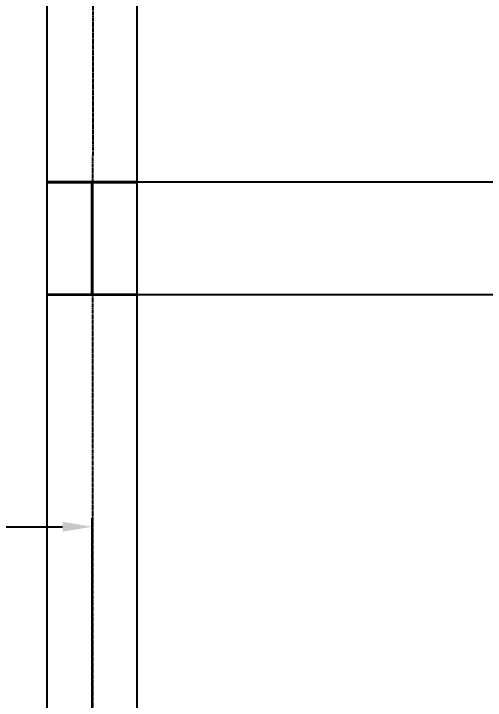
# Model space of a CAD drawing. Header units: millimetres. Extents: x -1263456 to 2767218, y -83310 to 50301.
# Drawn here: x 1095962 to 1100155, y -50887 to -44784 of the extents above; entities that cross this region are included whole.
import ezdxf

# ---------------------------------------------------------------- set-up
doc = ezdxf.new("R2010")
doc.units = ezdxf.units.MM
doc.linetypes.add('AM_ISO08W050', pattern=[18, 12, -1.5, 3, -1.5])
doc.linetypes.add('AUSGEZOGEN', pattern=[0])
doc.layers.get('Defpoints').update_dxf_attribs({"linetype": 'AUSGEZOGEN'})
for name, color, linetype, lineweight in [('AM_5', 3, 'Continuous', 25), ('AM_7', 4, 'AM_ISO08W050', 25), ('AM_8', 1, 'Continuous', 25)]:
    doc.layers.add(name, color=color, linetype=linetype, lineweight=lineweight)
doc.styles.get("Standard").update_dxf_attribs({"font": 'ISOCP.SHX', "width": 0.7})
doc.dimstyles.new('AM_ISO$0', dxfattribs={"dimtxt": 3.5, "dimasz": 3.5, "dimexe": 1, "dimexo": 1, "dimgap": 1.5, "dimtad": 1, "dimdsep": 46, "dimtxsty": 'Standard', "dimcen": 0, "dimclrd": 256, "dimclre": 256, "dimclrt": 2, "dimazin": 2, "dimtp": 0.1, "dimtm": 0.1, "dimtfac": 0.71, "dimtmove": 0, "dimatfit": 3, "dimfxl": 1, "dimlwd": -1, "dimlwe": -1, "dimarcsym": 1})

# ---------------------------------------------------------------- blocks, each defined once
blk = doc.blocks.new('*D240')
at = {"layer": 'AM_5', "transparency": 16777216}
for p, q in [((1090659.9, -46860.2), (1090659.9, -49419.7)), ((1096659.9, -70454.3), (1096659.9, -49269.7)), ((1090922.4, -49344.7), (1096397.4, -49344.7))]:
    blk.add_line(p, q, dxfattribs=at)
for points in [[(1090922.4, -49300.9), (1090922.4, -49388.4), (1090659.9, -49344.7)], [(1096397.4, -49300.9), (1096397.4, -49388.4), (1096659.9, -49344.7)]]:
    blk.add_solid(points, dxfattribs=at)
at = {"layer": 'Defpoints', "color": 0, "transparency": 16777216}
for p in [(1090659.9, -46785.2), (1096659.9, -49344.7), (1096659.9, -70529.3, 93.7)]:
    blk.add_point(p, dxfattribs=at)
at = {"layer": 'AM_5', "color": 2, "transparency": 16777216, "insert": (1093659.9, -49100.9), "char_height": 262.5, "attachment_point": 5, "bg_fill": 3, "box_fill_scale": 1.1, "bg_fill_color": 256, "bg_fill_true_color": 13158600, "bg_fill_transparency": 0}
blk.add_mtext('6000', dxfattribs=at)

msp = doc.modelspace()

# ---------------------------------------------------------------- linework, layer by layer
at = {"layer": 'AM_7', "ltscale": 0.7}
msp.add_line((1096659.9, -70529.7), (1096676.6, -14579.8, 14180779.6), dxfattribs=at)
at = {"layer": 'AM_8'}
for p, q in [((1096259.9, -70529.7, 5.6), (1096259.9, -43729.7)), ((1097059.9, -70529.7, 5.6), (1097059.9, -43729.7)), ((1097059.9, -46279.7, 0.2), (1109459.9, -46279.7, -0.8)), ((1097059.9, -47279.7, 0.2), (1108659.9, -47279.7, -1))]:
    msp.add_line(p, q, dxfattribs=at)
at = {"layer": 'AM_8', "const_width": 25, "elevation": 3.2}
msp.add_lwpolyline([(1096259.9, -46281.3), (1097059.9, -46281.3)], dxfattribs=at)

# ---------------------------------------------------------------- next in the draw order: dimensions: what is measured, and where the dimension line sits
at = {"layer": 'AM_5'}
dim = msp.add_linear_dim(base=(1096659.9, -49344.7), p1=(1090659.9, -46785.2), p2=(1096659.9, -70529.3, 93.7), dimstyle='AM_ISO$0', override={"dimscale": 75, "dimdec": 0, "dimtdec": 6, "dimtfill": 1}, dxfattribs=at)
dim.commit()
dim.dimension.update_dxf_attribs({"geometry": '*D240', "text_midpoint": (1093659.9, -49100.9)})

# ---------------------------------------------------------------- next in the draw order: linework, layer by layer
at = {"layer": 'AM_8', "const_width": 25}
for points, elevation in [([(1096659.9, -46279.7), (1096659.9, -47279.7)], -0.1), ([(1096259.9, -47281.3), (1097059.9, -47281.3)], 3.2)]:
    msp.add_lwpolyline(points, dxfattribs=dict(at, elevation=elevation))

doc.saveas('drawing.dxf')
